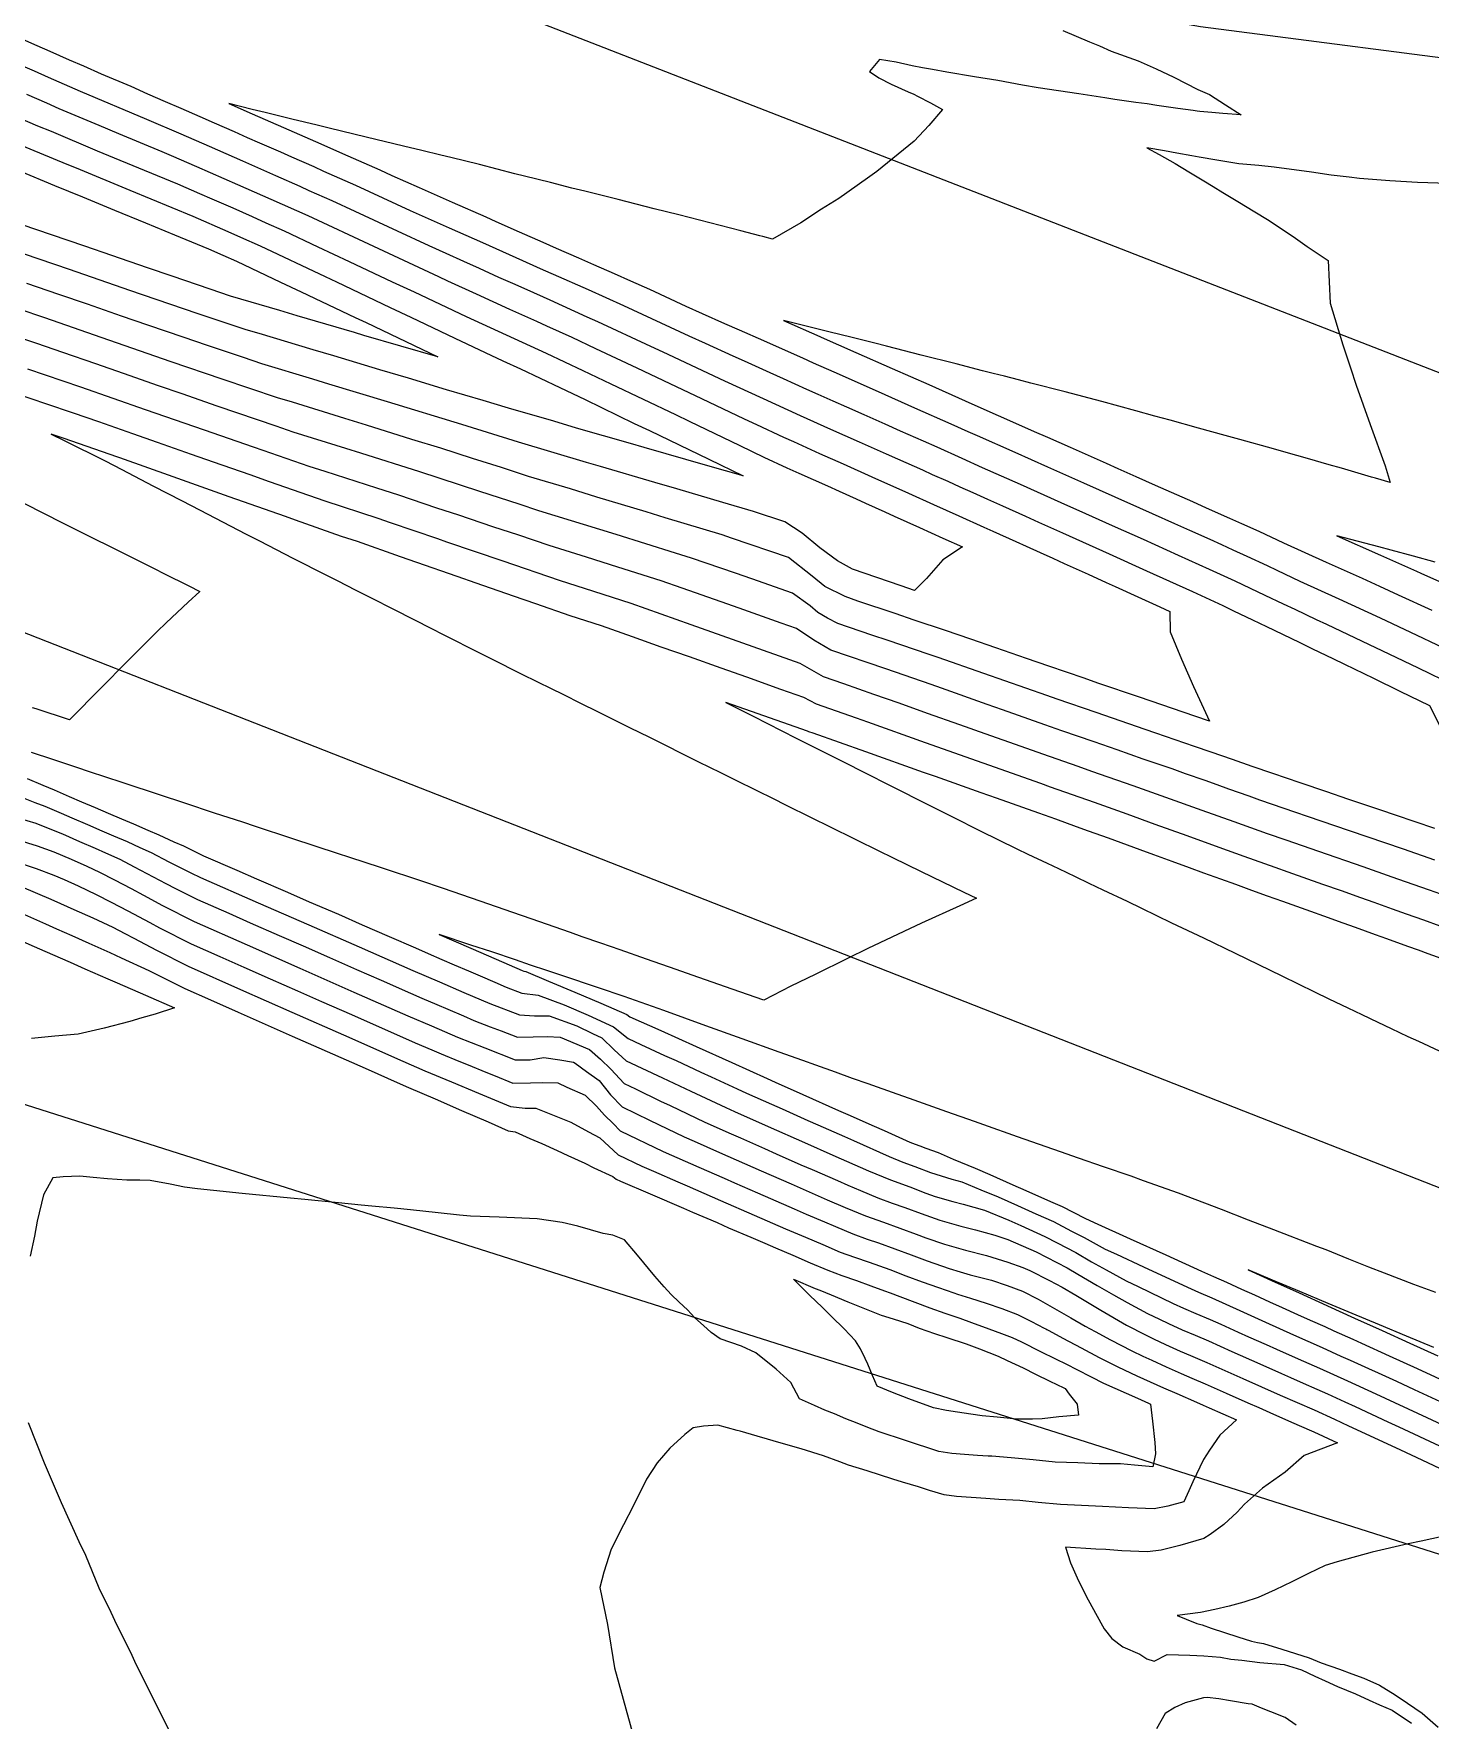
# Model space of a CAD drawing. Header units: inches. Extents: x 11351264 to 11356330, y 6702313 to 6706468.
# Drawn here: x 11355045.1 to 11355333.5, y 6705622.3 to 6705970.5 of the extents above; entities that cross this region are included whole.
import ezdxf

# ---------------------------------------------------------------- set-up
doc = ezdxf.new("R2010")
doc.units = ezdxf.units.IN
doc.header["$MEASUREMENT"] = 0
doc.layers.add('Shumate_Contours_clip1', color=7, linetype='Continuous', lineweight=0)
doc.layers.add('Shumate_Parcels_clip1', color=7, linetype='Continuous', lineweight=0)
doc.layers.add('Shumate_Streets_clip1', color=7, linetype='Continuous')

msp = doc.modelspace()

# ---------------------------------------------------------------- linework, layer by layer
at = {"layer": 'Shumate_Contours_clip1'}
for points, elevation in [([(11355041.53, 6705969.93), (11355045.69, 6705968.1), (11355048.43, 6705966.9), (11355052.36, 6705965.17), (11355055.34, 6705963.87), (11355059.03, 6705962.24), (11355065.12, 6705959.67), (11355068.58, 6705958.15), (11355072.23, 6705956.56), (11355075.45, 6705955.14), (11355079.34, 6705953.45), (11355082.32, 6705952.14), (11355086.45, 6705950.33), (11355089.18, 6705949.13), (11355091.72, 6705948.02), (11355096.04, 6705946.11), (11355098.33, 6705945.1), (11355102.9, 6705943.08), (11355104.94, 6705942.18), (11355111.55, 6705939.25), (11355122.82, 6705934.06), (11355130.86, 6705930.47), (11355137.74, 6705927.39), (11355144.62, 6705924.31), (11355150.26, 6705921.8), (11355152.3, 6705920.9), (11355159.53, 6705917.69), (11355166.86, 6705914.43), (11355180.36, 6705908.17), (11355183.7, 6705906.6), (11355189.43, 6705904.02), (11355191.75, 6705902.96), (11355197.05, 6705900.58), (11355199.81, 6705899.33), (11355204.67, 6705897.14), (11355207, 6705896.11), (11355210.08, 6705894.74), (11355212.9, 6705893.49), (11355216.5, 6705891.89), (11355220.82, 6705889.97), (11355224.02, 6705888.54), (11355228.74, 6705886.44), (11355231.55, 6705885.2), (11355236.75, 6705882.87), (11355240.94, 6705880.99), (11355248.75, 6705877.5), (11355257.18, 6705873.74), (11355262.24, 6705871.47), (11355267.74, 6705869), (11355274.14, 6705866.13), (11355281.38, 6705862.87), (11355287.82, 6705859.95), (11355290.86, 6705858.57), (11355293.08, 6705857.56), (11355296.28, 6705856.03), (11355299.28, 6705854.62), (11355303.1, 6705852.79), (11355305.48, 6705851.67), (11355309.92, 6705849.54), (11355312.01, 6705848.57), (11355319.4, 6705845.12), (11355324.9, 6705842.48), (11355330.95, 6705839.58), (11355338.31, 6705836.04)], 1382), ([(11355257.59, 6705971.23), (11355263.1, 6705968.85), (11355265.17, 6705968), (11355267.54, 6705966.95), (11355273.13, 6705964.95), (11355276.83, 6705963.26), (11355280.5, 6705961.53), (11355285.46, 6705959.02), (11355287.87, 6705958), (11355291.19, 6705955.87), (11355294.42, 6705953.8), (11355290.62, 6705954.06), (11355288.35, 6705954.25), (11355285.88, 6705954.46), (11355285.3, 6705954.55), (11355284.49, 6705954.68), (11355281.3, 6705955.12), (11355276.98, 6705955.73), (11355275, 6705956.02), (11355272.66, 6705956.35), (11355268.33, 6705956.97), (11355266.25, 6705957.3), (11355260.9, 6705958.1), (11355256.68, 6705958.73), (11355252.46, 6705959.37), (11355249.23, 6705959.94), (11355244.14, 6705960.86), (11355239.37, 6705961.64), (11355233.63, 6705962.58), (11355230.64, 6705963.14), (11355228.63, 6705963.49), (11355226.46, 6705963.88), (11355223.17, 6705964.69), (11355219.72, 6705965.21), (11355217.64, 6705962.74), (11355219.57, 6705961.39), (11355222.14, 6705960.09), (11355225.63, 6705958.5), (11355226.8, 6705958.06), (11355227.6, 6705957.66), (11355230.24, 6705956.24), (11355232.7, 6705954.9), (11355229.9, 6705951.56), (11355226.91, 6705948.32), (11355219.14, 6705942.06), (11355217.22, 6705940.72), (11355211.31, 6705936.53), (11355207.74, 6705934.3), (11355203.45, 6705931.49), (11355197.64, 6705928.12), (11355195.63, 6705928.64), (11355195.03, 6705928.79), (11355191.12, 6705929.8), (11355186.85, 6705930.9), (11355182.57, 6705932), (11355178.3, 6705933.1), (11355173.2, 6705934.4), (11355169.46, 6705935.35), (11355165.73, 6705936.3), (11355158.88, 6705938.01), (11355156.17, 6705938.67), (11355151.76, 6705939.79), (11355146.42, 6705941.13), (11355144.45, 6705941.63), (11355137.12, 6705943.5), (11355131.17, 6705944.96), (11355129.12, 6705945.46), (11355125.23, 6705946.39), (11355121.43, 6705947.31), (11355113.74, 6705949.16), (11355106.06, 6705951.01), (11355103.57, 6705951.63), (11355098.38, 6705952.88), (11355092.83, 6705954.26), (11355090.19, 6705954.88), (11355085.35, 6705956.12), (11355090.19, 6705954), (11355096.65, 6705951.16), (11355103.27, 6705948.25), (11355109.9, 6705945.33), (11355116.52, 6705942.42), (11355119.01, 6705941.27), (11355124.63, 6705938.79), (11355131.51, 6705935.74), (11355138.4, 6705932.69), (11355140.5, 6705931.75), (11355145.28, 6705929.64), (11355150.2, 6705927.48), (11355152.97, 6705926.25), (11355157.56, 6705924.24), (11355160.65, 6705922.86), (11355164.91, 6705921), (11355168.33, 6705919.47), (11355172.25, 6705917.75), (11355179.71, 6705914.3), (11355183.13, 6705912.79), (11355187.74, 6705910.72), (11355190.77, 6705909.39), (11355195.76, 6705907.15), (11355198.4, 6705905.98), (11355203.79, 6705903.57), (11355206.03, 6705902.58), (11355210.28, 6705900.7), (11355219.43, 6705896.64), (11355226.95, 6705893.3), (11355234.48, 6705889.96), (11355237.97, 6705888.41), (11355239.86, 6705887.56), (11355247.66, 6705884.09), (11355254.43, 6705881.09), (11355261.83, 6705877.79), (11355268.35, 6705874.87), (11355273.41, 6705872.62), (11355276.04, 6705871.44), (11355280.67, 6705869.38), (11355283.73, 6705868.01), (11355287.92, 6705866.13), (11355290.31, 6705865.05), (11355292.66, 6705863.98), (11355295.57, 6705862.66), (11355299.74, 6705860.7), (11355301.78, 6705859.75), (11355306.53, 6705857.51), (11355314.55, 6705853.83), (11355323.11, 6705849.89), (11355329.34, 6705846.96), (11355336.02, 6705843.81)], 1380), ([(11355041.17, 6705964.58), (11355045.13, 6705962.85), (11355048.07, 6705961.57), (11355054.66, 6705958.69), (11355068.35, 6705952.91), (11355075.45, 6705949.83), (11355081.31, 6705947.28), (11355088.17, 6705944.27), (11355095.03, 6705941.24), (11355100.01, 6705939.03), (11355101.89, 6705938.19), (11355106.6, 6705936.1), (11355111.4, 6705933.86), (11355120.12, 6705929.83), (11355126.65, 6705926.79), (11355130.2, 6705925.2), (11355133.85, 6705923.55), (11355137.08, 6705922.1), (11355141.06, 6705920.29), (11355143.95, 6705918.99), (11355146.91, 6705917.68), (11355151.63, 6705915.55), (11355154.2, 6705914.4), (11355159.31, 6705912.1), (11355161.5, 6705911.13), (11355172.42, 6705906.01), (11355174.95, 6705904.84), (11355187.72, 6705898.83), (11355195.7, 6705895.19), (11355203.31, 6705891.71), (11355209.63, 6705888.9), (11355215.53, 6705886.28), (11355221.1, 6705883.79), (11355223.45, 6705882.74), (11355228.62, 6705880.44), (11355230.61, 6705879.54), (11355233.82, 6705878.1), (11355236.32, 6705876.97), (11355239.02, 6705875.76), (11355242.03, 6705874.4), (11355245.15, 6705873.01), (11355249.84, 6705870.9), (11355252.53, 6705869.7), (11355257.52, 6705867.45), (11355261.63, 6705865.59), (11355267.13, 6705863.11), (11355274.86, 6705859.62), (11355279.6, 6705857.47), (11355284.33, 6705855.32), (11355290.6, 6705852.46), (11355292.81, 6705851.39), (11355296.78, 6705849.49), (11355299.65, 6705848.1), (11355302.97, 6705846.51), (11355306.49, 6705844.8), (11355309.15, 6705843.52), (11355313.34, 6705841.49), (11355315.71, 6705840.37), (11355321.75, 6705837.43), (11355327.17, 6705834.78), (11355333.27, 6705831.8), (11355336.95, 6705824.55)], 1384), ([(11355043.57, 6705958.02), (11355047.71, 6705956.24), (11355050.27, 6705955.12), (11355058.49, 6705951.67), (11355062.58, 6705949.94), (11355071.55, 6705946.22), (11355073.43, 6705945.4), (11355078.65, 6705943.13), (11355087.17, 6705939.41), (11355094.03, 6705936.37), (11355101.67, 6705932.97), (11355115.21, 6705926.63), (11355128.63, 6705920.37), (11355130.5, 6705919.49), (11355136.42, 6705916.81), (11355143.29, 6705913.67), (11355148.9, 6705911.14), (11355150.96, 6705910.19), (11355156.16, 6705907.84), (11355161.11, 6705905.5), (11355169.58, 6705901.53), (11355176.42, 6705898.27), (11355182.96, 6705895.2), (11355191.77, 6705890.99), (11355194.35, 6705889.81), (11355199.89, 6705887.24), (11355201.96, 6705886.3), (11355207.36, 6705883.88), (11355212.25, 6705881.7), (11355218.16, 6705879.05), (11355225.69, 6705875.68), (11355230.89, 6705873.33), (11355236.09, 6705870.99), (11355241.28, 6705868.64), (11355243.12, 6705867.81), (11355247.89, 6705865.67), (11355250.03, 6705864.69), (11355252.87, 6705863.41), (11355255.53, 6705862.2), (11355257.84, 6705861.15), (11355262.81, 6705858.9), (11355266.52, 6705857.21), (11355268.36, 6705856.38), (11355273.08, 6705854.22), (11355277.61, 6705852.16), (11355279.65, 6705851.23), (11355279.75, 6705847.05), (11355282.07, 6705841.37), (11355284.59, 6705835.71), (11355287.86, 6705828.59), (11355284.87, 6705829.61), (11355273.42, 6705833.51), (11355264.84, 6705836.44), (11355261.99, 6705837.42), (11355254.66, 6705839.93), (11355250.11, 6705841.53), (11355243.71, 6705843.72), (11355238.55, 6705845.5), (11355233.35, 6705847.28), (11355226.91, 6705849.44), (11355222.98, 6705850.79), (11355215.26, 6705853.38), (11355212.61, 6705854.29), (11355208.41, 6705856.39), (11355205.82, 6705858.53), (11355200.94, 6705862.38), (11355189.16, 6705866.37), (11355187.26, 6705867.03), (11355175.45, 6705870.56), (11355171.57, 6705871.78), (11355161.36, 6705874.84), (11355155.9, 6705876.54), (11355147.26, 6705879.13), (11355141.64, 6705880.96), (11355135.71, 6705882.82), (11355129.13, 6705884.96), (11355123.17, 6705886.76), (11355113.81, 6705889.69), (11355109.29, 6705891.06), (11355098.5, 6705894.43), (11355095.41, 6705895.36), (11355083.95, 6705899.22), (11355073.48, 6705902.79), (11355060.56, 6705907.28), (11355047.38, 6705911.84), (11355042.03, 6705913.66)], 1386), ([(11355039.15, 6705954.43), (11355045.87, 6705951.54), (11355048.66, 6705950.38), (11355058.2, 6705946.38), (11355061.71, 6705944.93), (11355070.56, 6705941.25), (11355074.74, 6705939.53), (11355079.3, 6705937.55), (11355081.85, 6705936.44), (11355086.16, 6705934.55), (11355090.17, 6705932.77), (11355093.02, 6705931.5), (11355096.76, 6705929.84), (11355103.74, 6705926.54), (11355110.2, 6705923.52), (11355119.06, 6705919.33), (11355123.64, 6705917.2), (11355134.38, 6705912.13), (11355142.62, 6705908.34), (11355150.86, 6705904.57), (11355158.47, 6705900.96), (11355164.22, 6705898.23), (11355177.57, 6705891.88), (11355180.45, 6705890.49), (11355190.89, 6705885.5), (11355195.85, 6705883.11), (11355200.61, 6705880.9), (11355203.06, 6705879.8), (11355206.01, 6705878.48), (11355208.97, 6705877.14), (11355211.41, 6705876.05), (11355214.88, 6705874.48), (11355216.81, 6705873.61), (11355220.8, 6705871.81), (11355222.76, 6705870.93), (11355227.96, 6705868.58), (11355232.78, 6705866.39), (11355236.86, 6705864.54), (11355232.79, 6705861.86), (11355229.44, 6705858.05), (11355226.92, 6705855.59), (11355224.19, 6705856.52), (11355214.12, 6705859.96), (11355211.03, 6705861.69), (11355207.4, 6705864.34), (11355203.73, 6705867.41), (11355200.14, 6705869.74), (11355193.73, 6705871.9), (11355187.35, 6705873.7), (11355177.88, 6705876.53), (11355173.3, 6705877.83), (11355162.08, 6705881.19), (11355159.23, 6705882.01), (11355145.16, 6705886.21), (11355133.49, 6705889.86), (11355118.11, 6705894.52), (11355106.01, 6705898.17), (11355102.74, 6705899.19), (11355092.17, 6705902.39), (11355088.36, 6705903.67), (11355080.73, 6705906.2), (11355076.15, 6705907.77), (11355068.64, 6705910.36), (11355063.22, 6705912.24), (11355056.15, 6705914.68), (11355050.28, 6705916.71), (11355043.66, 6705918.98)], 1388), ([(11355041.45, 6705947.95), (11355051.89, 6705943.61), (11355053.81, 6705942.81), (11355064.92, 6705938.21), (11355077.94, 6705932.85), (11355085.16, 6705929.69), (11355087.79, 6705928.52), (11355091.85, 6705926.71), (11355105.26, 6705920.37), (11355107.57, 6705919.27), (11355118.66, 6705914.03), (11355122.93, 6705911.99), (11355132.06, 6705907.68), (11355138.3, 6705904.7), (11355141.96, 6705903.01), (11355145.6, 6705901.34), (11355153.69, 6705897.45), (11355158.92, 6705894.97), (11355169.09, 6705890.07), (11355172.22, 6705888.58), (11355184.5, 6705882.66), (11355191.55, 6705879.26), (11355184.26, 6705881.33), (11355171.15, 6705885.06), (11355168.33, 6705885.9), (11355157.12, 6705889.11), (11355152.46, 6705890.51), (11355143.08, 6705893.21), (11355137.91, 6705894.82), (11355130.34, 6705897.02), (11355122.46, 6705899.4), (11355116.55, 6705901.12), (11355107.02, 6705903.99), (11355102.75, 6705905.25), (11355091.61, 6705908.61), (11355088.94, 6705909.39), (11355078.82, 6705912.75), (11355064.91, 6705917.53), (11355052.43, 6705921.84), (11355039.95, 6705926.13)], 1390), ([(11355337.13, 6705939.6), (11355330.83, 6705939.81), (11355325.1, 6705940.17), (11355318.83, 6705940.61), (11355316.69, 6705940.9), (11355313, 6705941.35), (11355308.91, 6705941.91), (11355301.22, 6705942.96), (11355298.05, 6705943.33), (11355293.91, 6705943.69), (11355289.35, 6705944.39), (11355285.74, 6705945.03), (11355284.24, 6705945.33), (11355281.14, 6705945.87), (11355278.54, 6705946.34), (11355274.93, 6705946.98), (11355277.5, 6705945.56), (11355280.75, 6705943.75), (11355283.61, 6705942.01), (11355286.67, 6705940.13), (11355288.62, 6705938.98), (11355290.64, 6705937.76), (11355294.06, 6705935.7), (11355296.9, 6705933.99), (11355300.21, 6705931.99), (11355305.61, 6705928.31), (11355308.06, 6705926.61), (11355312.39, 6705923.68), (11355312.81, 6705914.87), (11355315.37, 6705906.28), (11355316.99, 6705901.52), (11355318.15, 6705897.94), (11355321.03, 6705889.86), (11355324.11, 6705881.28), (11355325.15, 6705877.89), (11355322.13, 6705878.77), (11355321.34, 6705878.99), (11355315.09, 6705880.79), (11355312.55, 6705881.51), (11355308.09, 6705882.8), (11355303.73, 6705884.03), (11355301.09, 6705884.79), (11355294.1, 6705886.76), (11355291.08, 6705887.58), (11355285.6, 6705889.07), (11355279.71, 6705890.71), (11355276.58, 6705891.57), (11355272.66, 6705892.65), (11355265.63, 6705894.58), (11355258.06, 6705896.55), (11355250.96, 6705898.39), (11355248.42, 6705899.04), (11355245.5, 6705899.8), (11355243.18, 6705900.39), (11355241.02, 6705900.95), (11355235.52, 6705902.37), (11355228.36, 6705904.18), (11355221.2, 6705905.99), (11355218.75, 6705906.6), (11355214.05, 6705907.79), (11355209.24, 6705908.99), (11355206.75, 6705909.62), (11355199.91, 6705911.32), (11355207.39, 6705908.01), (11355207.65, 6705907.89), (11355214.82, 6705904.73), (11355222.35, 6705901.4), (11355229.88, 6705898.07), (11355237.42, 6705894.73), (11355238.77, 6705894.13), (11355244.26, 6705891.7), (11355246.58, 6705890.67), (11355251.67, 6705888.42), (11355254.38, 6705887.21), (11355259.09, 6705885.13), (11355262.19, 6705883.75), (11355266.5, 6705881.85), (11355268.96, 6705880.75), (11355272.66, 6705879.11), (11355276.65, 6705877.33), (11355279.94, 6705875.87), (11355284.34, 6705873.91), (11355287.21, 6705872.64), (11355292.03, 6705870.49), (11355294.48, 6705869.4), (11355298.06, 6705867.78), (11355303.17, 6705865.41), (11355311.96, 6705861.44), (11355319.41, 6705858.07), (11355322.96, 6705856.46), (11355326.85, 6705854.69), (11355333.76, 6705851.5)], 1378), ([(11355042.1, 6705942.24), (11355049.39, 6705939.22), (11355055.12, 6705936.86), (11355061.77, 6705934.11), (11355068.13, 6705931.5), (11355074.17, 6705929.01), (11355081.14, 6705926.14), (11355084.15, 6705924.83), (11355086.94, 6705923.59), (11355096.06, 6705919.24), (11355100.32, 6705917.23), (11355111.44, 6705911.93), (11355113.7, 6705910.87), (11355128.51, 6705903.8), (11355113.27, 6705908.24), (11355111.33, 6705908.83), (11355099.5, 6705912.29), (11355095.87, 6705913.39), (11355085.73, 6705916.36), (11355081.51, 6705917.76), (11355073.65, 6705920.45), (11355068.56, 6705922.2), (11355061.18, 6705924.72), (11355055.6, 6705926.64), (11355048.71, 6705929), (11355042.65, 6705931.08)], 1392), ([(11355334.4, 6705806.44), (11355326.27, 6705809.17), (11355323.23, 6705810.21), (11355316.42, 6705812.5), (11355312.08, 6705813.99), (11355306.56, 6705815.85), (11355300.94, 6705817.78), (11355296.7, 6705819.22), (11355292.6, 6705820.66), (11355288.21, 6705822.2), (11355284.78, 6705823.37), (11355276.8, 6705826.12), (11355274.61, 6705826.87), (11355264.43, 6705830.37), (11355256.38, 6705833.15), (11355254.25, 6705833.88), (11355241.3, 6705838.43), (11355231.86, 6705841.69), (11355229.78, 6705842.42), (11355221.49, 6705845.22), (11355218.13, 6705846.36), (11355211.12, 6705848.73), (11355208.99, 6705849.82), (11355206.98, 6705851.04), (11355205.37, 6705852.39), (11355201.75, 6705855.01), (11355193.37, 6705857.96), (11355189.96, 6705859.12), (11355180.92, 6705862.25), (11355177.63, 6705863.24), (11355165.34, 6705867.09), (11355149.37, 6705872.04), (11355145.29, 6705873.37), (11355137.22, 6705876), (11355124.77, 6705880.08), (11355112.59, 6705883.89), (11355109.53, 6705884.89), (11355098.67, 6705888.28), (11355095.16, 6705889.5), (11355087.19, 6705892.19), (11355082.98, 6705893.65), (11355075.69, 6705896.14), (11355070.83, 6705897.84), (11355063.59, 6705900.35), (11355057.9, 6705902.33), (11355051.09, 6705904.69), (11355045.7, 6705906.53), (11355040.14, 6705908.43)], 1384), ([(11355334.41, 6705799.85), (11355327.93, 6705802.11), (11355316.81, 6705805.92), (11355308.13, 6705808.89), (11355305.71, 6705809.73), (11355298.27, 6705812.29), (11355296.09, 6705813.06), (11355291.87, 6705814.55), (11355289.48, 6705815.4), (11355286.95, 6705816.3), (11355282.88, 6705817.73), (11355280.13, 6705818.72), (11355274.19, 6705820.76), (11355268.77, 6705822.65), (11355264.02, 6705824.29), (11355257.4, 6705826.59), (11355253.84, 6705827.82), (11355245.14, 6705830.89), (11355241.94, 6705832.01), (11355232.55, 6705835.36), (11355230.37, 6705836.12), (11355221.06, 6705839.36), (11355209.65, 6705843.24), (11355206.15, 6705845.3), (11355202.55, 6705847.72), (11355199.4, 6705848.83), (11355190.75, 6705851.89), (11355187.05, 6705853.2), (11355178.95, 6705856.02), (11355174.66, 6705857.54), (11355165.66, 6705860.35), (11355159.19, 6705862.45), (11355151.51, 6705864.85), (11355145.25, 6705866.96), (11355139.9, 6705868.7), (11355132.85, 6705871.09), (11355128.3, 6705872.58), (11355120.46, 6705875.24), (11355115.92, 6705876.67), (11355105.28, 6705880.12), (11355101.95, 6705881.16), (11355092.45, 6705884.45), (11355090.44, 6705885.13), (11355080.31, 6705888.66), (11355068.17, 6705892.89), (11355054.81, 6705897.53), (11355043.85, 6705901.28)], 1382), ([(11355337.97, 6705791.99), (11355333.27, 6705793.65), (11355326.76, 6705795.95), (11355321.51, 6705797.81), (11355319.59, 6705798.47), (11355310.44, 6705801.65), (11355303.71, 6705803.99), (11355299.84, 6705805.33), (11355292.97, 6705807.78), (11355286.37, 6705810.13), (11355278.88, 6705812.81), (11355272.09, 6705815.24), (11355263.6, 6705818.2), (11355260.77, 6705819.2), (11355253.43, 6705821.75), (11355248.97, 6705823.33), (11355241.53, 6705825.95), (11355236.34, 6705827.8), (11355229.63, 6705830.19), (11355223.77, 6705832.28), (11355218.52, 6705834.11), (11355212.35, 6705836.3), (11355208.18, 6705837.72), (11355203.34, 6705840.5), (11355191.53, 6705844.69), (11355180.81, 6705848.5), (11355168.44, 6705852.85), (11355160.72, 6705855.35), (11355153.65, 6705857.64), (11355142.02, 6705861.58), (11355130.39, 6705865.54), (11355128.49, 6705866.21), (11355118.75, 6705869.52), (11355116.18, 6705870.43), (11355105.26, 6705873.98), (11355101.88, 6705875.18), (11355093.73, 6705878), (11355089.75, 6705879.41), (11355082.18, 6705882.05), (11355077.63, 6705883.67), (11355070.63, 6705886.11), (11355065.52, 6705887.93), (11355058.53, 6705890.36), (11355053.3, 6705892.16), (11355047.57, 6705894.12), (11355041.9, 6705896.06)], 1380), ([(11355335.52, 6705786.24), (11355332.14, 6705787.45), (11355328.56, 6705788.74), (11355325.63, 6705789.78), (11355321.84, 6705791.14), (11355319.12, 6705792.11), (11355315.13, 6705793.54), (11355311.3, 6705794.87), (11355304.09, 6705797.41), (11355301.42, 6705798.34), (11355295.01, 6705800.64), (11355289.84, 6705802.5), (11355283.26, 6705804.87), (11355276.67, 6705807.24), (11355270.85, 6705809.34), (11355264.09, 6705811.79), (11355255.06, 6705814.96), (11355253.02, 6705815.67), (11355241.12, 6705819.88), (11355229.22, 6705824.11), (11355217.32, 6705828.35), (11355214.96, 6705829.19), (11355206.68, 6705832.11), (11355204.11, 6705833.47), (11355199.37, 6705835.14), (11355192.3, 6705837.66), (11355187.02, 6705839.51), (11355180.5, 6705841.83), (11355174.67, 6705843.88), (11355168.71, 6705845.98), (11355162.3, 6705848.23), (11355155.82, 6705850.33), (11355148.73, 6705852.82), (11355144.16, 6705854.37), (11355136.45, 6705857.09), (11355132.5, 6705858.43), (11355124.18, 6705861.36), (11355120.83, 6705862.5), (11355111.92, 6705865.66), (11355108.6, 6705866.74), (11355099.16, 6705870.09), (11355097.03, 6705870.83), (11355085.46, 6705874.93), (11355073.88, 6705879.05), (11355062.86, 6705882.98), (11355062.26, 6705883.19), (11355051.39, 6705886.92), (11355048.65, 6705887.86), (11355051.38, 6705886.5), (11355059.79, 6705882.3), (11355063.26, 6705880.54), (11355069.66, 6705877.2), (11355075.71, 6705874.06), (11355079.27, 6705872.2), (11355088.93, 6705867.21), (11355091.68, 6705865.78), (11355098.59, 6705862.21), (11355105.56, 6705858.69), (11355107.71, 6705857.6), (11355111.57, 6705855.65), (11355114.63, 6705854.12), (11355119.51, 6705851.62), (11355127.33, 6705847.65), (11355129.47, 6705846.56), (11355137.37, 6705842.55), (11355139.45, 6705841.49), (11355145.89, 6705838.3), (11355152.05, 6705835.23), (11355154.18, 6705834.19), (11355158.22, 6705832.18), (11355161.22, 6705830.7), (11355164.39, 6705829.13), (11355168.25, 6705827.23), (11355172.09, 6705825.31), (11355182.34, 6705820.18), (11355186.87, 6705817.94), (11355190.17, 6705816.31), (11355198.01, 6705812.44), (11355200.02, 6705811.45), (11355205.87, 6705808.57), (11355209.27, 6705806.91), (11355214.83, 6705804.13), (11355219.59, 6705801.81), (11355222.38, 6705800.45), (11355228.36, 6705797.53), (11355237.13, 6705793.26), (11355239.73, 6705791.99), (11355236.31, 6705790.47), (11355228.42, 6705786.84), (11355224.74, 6705785.13), (11355217.32, 6705781.6), (11355213.1, 6705779.58), (11355206.41, 6705776.29), (11355201.4, 6705773.82), (11355195.84, 6705770.94), (11355189.28, 6705773.24), (11355181.05, 6705776.13), (11355177.72, 6705777.3), (11355171.6, 6705779.45), (11355166.14, 6705781.36), (11355162.17, 6705782.76), (11355158.34, 6705784.07), (11355155.88, 6705784.93), (11355147.81, 6705787.74), (11355144.03, 6705789.06), (11355137.27, 6705791.41), (11355129.72, 6705794.04), (11355124.77, 6705795.7), (11355122.77, 6705796.37), (11355119.39, 6705797.47), (11355116.44, 6705798.43), (11355113.7, 6705799.31), (11355110.12, 6705800.48), (11355108.02, 6705801.16), (11355098.37, 6705804.34), (11355090.86, 6705806.83), (11355088.23, 6705807.69), (11355082.41, 6705809.6), (11355076.28, 6705811.61), (11355071.05, 6705813.34), (11355068.95, 6705814.04), (11355065.82, 6705815.07), (11355063.13, 6705815.97), (11355060.2, 6705816.93), (11355056.39, 6705818.19), (11355054.15, 6705818.93), (11355049.01, 6705820.64), (11355044.62, 6705822.11)], 1378), ([(11355043.16, 6705873.49), (11355051.02, 6705869.54), (11355056.63, 6705866.74), (11355061.55, 6705864.27), (11355070.11, 6705860), (11355071.96, 6705859.05), (11355077.1, 6705856.5), (11355079.37, 6705855.38), (11355076.96, 6705853.18), (11355072.41, 6705848.86), (11355070.56, 6705847.12), (11355065.68, 6705842.23), (11355064.22, 6705840.78), (11355059.06, 6705835.55), (11355052.45, 6705828.86), (11355045.57, 6705831.1), (11355044.85, 6705831.34)], 1380), ([(11355334.45, 6705861.38), (11355330.02, 6705862.62), (11355325.36, 6705863.87), (11355322.81, 6705864.56), (11355314.18, 6705866.86), (11355323.15, 6705862.87), (11355330.62, 6705859.53), (11355331.51, 6705859.12), (11355337.83, 6705856.3)], 1376), ([(11355339.38, 6705778.23), (11355333.05, 6705780.51), (11355331.01, 6705781.26), (11355328.85, 6705782.04), (11355324.5, 6705783.6), (11355322.16, 6705784.45), (11355317.99, 6705785.95), (11355315.46, 6705786.87), (11355311.48, 6705788.3), (11355308.77, 6705789.29), (11355303, 6705791.32), (11355299.87, 6705792.46), (11355296.59, 6705793.64), (11355293.3, 6705794.84), (11355290.18, 6705795.96), (11355286.72, 6705797.22), (11355283.76, 6705798.29), (11355280.14, 6705799.61), (11355276.34, 6705800.99), (11355273.57, 6705802), (11355269.6, 6705803.44), (11355266.99, 6705804.38), (11355262.86, 6705805.89), (11355260.42, 6705806.77), (11355256.12, 6705808.34), (11355252.6, 6705809.58), (11355243.91, 6705812.65), (11355240.7, 6705813.79), (11355231.29, 6705817.12), (11355228.81, 6705818), (11355216.91, 6705822.22), (11355206.05, 6705826.07), (11355205.15, 6705826.38), (11355204.87, 6705826.53), (11355193.32, 6705830.59), (11355187.99, 6705832.46), (11355193.6, 6705829.61), (11355202.51, 6705825.09), (11355205.43, 6705823.62), (11355211.45, 6705820.57), (11355217.62, 6705817.46), (11355221.13, 6705815.69), (11355230.83, 6705810.8), (11355234.79, 6705808.8), (11355240.52, 6705805.91), (11355248.05, 6705802.23), (11355250.35, 6705801.11), (11355254.36, 6705799.22), (11355256.66, 6705798.12), (11355260.12, 6705796.5), (11355262.98, 6705795.14), (11355265.87, 6705793.77), (11355270.85, 6705791.37), (11355273.8, 6705789.95), (11355280.02, 6705786.95), (11355286.6, 6705783.81), (11355293.16, 6705780.67), (11355302.82, 6705775.97), (11355309.57, 6705772.68), (11355312.48, 6705771.25), (11355316.45, 6705769.35), (11355319.34, 6705767.98), (11355322.63, 6705766.42), (11355325.35, 6705765.13), (11355328.82, 6705763.49), (11355331.02, 6705762.46), (11355339.58, 6705758.53)], 1376), ([(11355043.71, 6705816.74), (11355046.94, 6705815.36), (11355049.31, 6705814.36), (11355052.37, 6705813.05), (11355054.93, 6705811.95), (11355057.79, 6705810.73), (11355060.45, 6705809.59), (11355063.21, 6705808.4), (11355065.67, 6705807.34), (11355068.62, 6705806.06), (11355070.88, 6705805.1), (11355074.01, 6705803.67), (11355075.98, 6705802.82), (11355080.14, 6705800.77), (11355087.02, 6705797.8), (11355091.06, 6705796.04), (11355097.5, 6705793.25), (11355101.97, 6705791.29), (11355107.98, 6705788.69), (11355112.88, 6705786.55), (11355118.45, 6705784.14), (11355123.91, 6705781.74), (11355126.53, 6705780.61), (11355129.37, 6705779.38), (11355131.89, 6705778.29), (11355134.84, 6705777.03), (11355137.25, 6705775.98), (11355140.3, 6705774.67), (11355142.62, 6705773.67), (11355145.85, 6705772.44), (11355149.22, 6705772.01), (11355154.61, 6705770), (11355159.57, 6705767.89), (11355164.81, 6705765.46), (11355167.79, 6705763.01), (11355170.45, 6705761.83), (11355175.31, 6705759.56), (11355177.73, 6705758.48), (11355182.84, 6705756.09), (11355184.99, 6705755.13), (11355190.36, 6705752.62), (11355192.25, 6705751.77), (11355197.43, 6705749.47), (11355199.6, 6705748.5), (11355204.95, 6705746.14), (11355206.98, 6705745.23), (11355212.47, 6705742.8), (11355214.36, 6705741.96), (11355221.75, 6705738.69), (11355224.53, 6705737.54), (11355227, 6705736.62), (11355230.25, 6705735.38), (11355234.64, 6705734.01), (11355236.7, 6705733.45), (11355240.68, 6705731.79), (11355244.21, 6705730.35), (11355248.21, 6705728.59), (11355252.02, 6705726.87), (11355255.65, 6705725.25), (11355259.36, 6705723.27), (11355262.01, 6705721.92), (11355266.31, 6705719.57), (11355268.65, 6705718.5), (11355274.23, 6705715.86), (11355283.29, 6705711.67), (11355285.62, 6705710.65), (11355288.36, 6705709.47), (11355294.15, 6705706.86), (11355299.42, 6705704.48), (11355305.18, 6705701.88), (11355311.11, 6705699.24), (11355315, 6705697.48), (11355316.89, 6705696.62), (11355320.73, 6705694.88), (11355322.67, 6705694), (11355326.45, 6705692.28), (11355330.14, 6705690.57), (11355335.49, 6705688.1)], 1378), ([(11355041.88, 6705813.18), (11355045.28, 6705811.81), (11355047.36, 6705810.99), (11355050.74, 6705809.57), (11355052.96, 6705808.61), (11355056.15, 6705807.24), (11355059.12, 6705805.96), (11355061.57, 6705804.91), (11355064.34, 6705803.72), (11355066.95, 6705802.52), (11355069.35, 6705801.43), (11355072.96, 6705799.51), (11355077.52, 6705797.26), (11355079.51, 6705796.27), (11355091.42, 6705791.08), (11355101.86, 6705786.51), (11355112.29, 6705781.94), (11355123.39, 6705777.08), (11355128.85, 6705774.72), (11355133.91, 6705772.55), (11355139.28, 6705770.24), (11355145.4, 6705767.91), (11355148.45, 6705767.7), (11355151.48, 6705767.71), (11355157.19, 6705765.63), (11355160.46, 6705764.06), (11355162.36, 6705763.15), (11355164.93, 6705760.69), (11355167.4, 6705758.44), (11355174.92, 6705754.91), (11355180.76, 6705752.16), (11355187.96, 6705748.77), (11355189.8, 6705747.95), (11355196.71, 6705744.88), (11355204.23, 6705741.56), (11355210.08, 6705738.98), (11355217.48, 6705735.72), (11355221.97, 6705733.85), (11355225.97, 6705732.39), (11355229.32, 6705731.12), (11355231.21, 6705730.44), (11355234.88, 6705729.4), (11355236.97, 6705728.8), (11355241.39, 6705727.58), (11355246.44, 6705725.5), (11355248.94, 6705724.42), (11355253.89, 6705722.17), (11355256.44, 6705720.85), (11355260.25, 6705718.83), (11355263.53, 6705716.93), (11355266.5, 6705715.3), (11355270.63, 6705713), (11355273.12, 6705711.82), (11355280.38, 6705708.34), (11355282.51, 6705707.38), (11355285.07, 6705706.27), (11355288.01, 6705705.03), (11355290.2, 6705704.05), (11355293.79, 6705702.43), (11355295.95, 6705701.46), (11355299.58, 6705699.83), (11355301.71, 6705698.86), (11355306.2, 6705696.87), (11355310.56, 6705694.95), (11355316.34, 6705692.33), (11355322.19, 6705689.66), (11355332.74, 6705684.77), (11355340.24, 6705681.3)], 1380), ([(11355041.81, 6705808.63), (11355045.48, 6705807.5), (11355049.09, 6705806.07), (11355050.98, 6705805.28), (11355054.51, 6705803.75), (11355057.78, 6705802.34), (11355059.92, 6705801.39), (11355062.83, 6705800.06), (11355065.81, 6705798.49), (11355069.74, 6705796.4), (11355072.33, 6705795.03), (11355074.37, 6705794.02), (11355078.87, 6705791.74), (11355085.34, 6705788.91), (11355089.78, 6705786.95), (11355095.75, 6705784.33), (11355100.68, 6705782.15), (11355106.15, 6705779.75), (11355111.71, 6705777.3), (11355116.82, 6705775.06), (11355122.86, 6705772.4), (11355125.19, 6705771.4), (11355128.33, 6705770.05), (11355130.55, 6705769.09), (11355133.79, 6705767.7), (11355135.92, 6705766.79), (11355139.34, 6705765.45), (11355141.59, 6705764.6), (11355144.95, 6705763.29), (11355148.2, 6705763.39), (11355151.1, 6705763.43), (11355153.77, 6705763.33), (11355159.85, 6705760.78), (11355162.1, 6705758.75), (11355164.25, 6705756.68), (11355167, 6705753.72), (11355169.35, 6705752.62), (11355174.52, 6705750.13), (11355176.51, 6705749.19), (11355183.67, 6705745.76), (11355189.08, 6705743.36), (11355191.01, 6705742.5), (11355195.99, 6705740.3), (11355198.38, 6705739.24), (11355203.51, 6705736.99), (11355205.79, 6705735.99), (11355211.04, 6705733.69), (11355213.2, 6705732.74), (11355215.78, 6705731.66), (11355219.39, 6705730.14), (11355222.37, 6705729.07), (11355224.95, 6705728.17), (11355228.3, 6705726.9), (11355232.16, 6705725.5), (11355236.53, 6705724.27), (11355239.55, 6705723.55), (11355243.53, 6705722.42), (11355246.23, 6705721.51), (11355252.07, 6705718.97), (11355258.45, 6705715.68), (11355260.68, 6705714.4), (11355264.66, 6705712.07), (11355268.01, 6705710.12), (11355270.88, 6705708.5), (11355275.06, 6705706.25), (11355277.52, 6705705.07), (11355279.42, 6705704.17), (11355282.19, 6705702.89), (11355284.91, 6705701.76), (11355287.65, 6705700.6), (11355292.48, 6705698.43), (11355298.25, 6705695.85), (11355302.74, 6705693.86), (11355304.59, 6705693.04), (11355307.24, 6705691.87), (11355310.02, 6705690.65), (11355312.21, 6705689.65), (11355315.8, 6705688.03), (11355317.94, 6705687.05), (11355324.66, 6705683.92), (11355326.95, 6705682.86), (11355335.35, 6705678.96)], 1382), ([(11355041.82, 6705804.07), (11355045.8, 6705802.82), (11355049.21, 6705801.6), (11355052.8, 6705800.09), (11355056.06, 6705798.63), (11355058.64, 6705797.38), (11355061.77, 6705795.79), (11355065.17, 6705794), (11355067.76, 6705792.62), (11355071.69, 6705790.49), (11355078.23, 6705787.19), (11355089.13, 6705782.38), (11355100.01, 6705777.56), (11355111.19, 6705772.64), (11355122.34, 6705767.73), (11355127.19, 6705765.63), (11355132.56, 6705763.33), (11355138.19, 6705761.11), (11355144.49, 6705758.63), (11355147.56, 6705758.65), (11355150.42, 6705759.15), (11355153.7, 6705758.63), (11355156.5, 6705758.13), (11355156.88, 6705757.97), (11355159.22, 6705756.23), (11355161.81, 6705754.38), (11355164.15, 6705751.43), (11355166.6, 6705748.92), (11355172.23, 6705746.2), (11355174.11, 6705745.28), (11355179.36, 6705742.74), (11355181.44, 6705741.83), (11355186.71, 6705739.49), (11355195.27, 6705735.72), (11355201.49, 6705733), (11355208.91, 6705729.76), (11355212.66, 6705728.18), (11355216.81, 6705726.42), (11355220.55, 6705725.1), (11355223.92, 6705723.91), (11355227.26, 6705722.64), (11355229.27, 6705721.91), (11355233.12, 6705720.55), (11355237.49, 6705719.32), (11355241.83, 6705718.2), (11355246.22, 6705716.88), (11355249.34, 6705715.73), (11355250.29, 6705715.35), (11355250.79, 6705715.12), (11355254.82, 6705713.09), (11355257.42, 6705711.68), (11355260.25, 6705710.01), (11355265.4, 6705706.93), (11355270.76, 6705703.85), (11355274.67, 6705701.82), (11355276.32, 6705701.02), (11355278.77, 6705699.87), (11355281.8, 6705698.5), (11355283.96, 6705697.58), (11355287.3, 6705696.17), (11355294.78, 6705692.82), (11355298.62, 6705691.13), (11355302.49, 6705689.42), (11355309.47, 6705686.35), (11355313.68, 6705684.44), (11355316.58, 6705683.08), (11355322.68, 6705680.24), (11355327.28, 6705678.1), (11355331.69, 6705676.05), (11355337.97, 6705673.11)], 1384), ([(11355041.1, 6705799.67), (11355045.55, 6705798.16), (11355049.22, 6705796.8), (11355051.39, 6705795.88), (11355054.27, 6705794.59), (11355057.99, 6705792.79), (11355061.07, 6705791.22), (11355064.53, 6705789.4), (11355069.08, 6705786.99), (11355071.04, 6705785.92), (11355077.58, 6705782.61), (11355083.53, 6705779.98), (11355088.48, 6705777.77), (11355093.87, 6705775.38), (11355099.51, 6705772.89), (11355104.52, 6705770.68), (11355110.66, 6705767.97), (11355115.17, 6705765.98), (11355121.82, 6705763.05), (11355123.83, 6705762.18), (11355127.28, 6705760.68), (11355129.19, 6705759.86), (11355132.83, 6705758.36), (11355134.78, 6705757.6), (11355138.43, 6705756.11), (11355140.38, 6705755.35), (11355144.02, 6705753.84), (11355147.64, 6705753.88), (11355150.17, 6705753.98), (11355153.28, 6705753.87), (11355155.17, 6705753.02), (11355158.91, 6705751.31), (11355161.28, 6705749.05), (11355162.96, 6705747.21), (11355164.74, 6705745.51), (11355166.19, 6705744.01), (11355175.03, 6705739.72), (11355182.4, 6705736.48), (11355187.64, 6705734.18), (11355189.78, 6705733.24), (11355194.55, 6705731.15), (11355197.18, 6705730), (11355202.08, 6705727.87), (11355204.61, 6705726.77), (11355208.35, 6705725.18), (11355210.61, 6705724.21), (11355214.22, 6705722.68), (11355217.2, 6705721.61), (11355219.52, 6705720.84), (11355222.88, 6705719.64), (11355226.23, 6705718.38), (11355229.58, 6705717.14), (11355234.1, 6705715.54), (11355236.35, 6705714.88), (11355238.47, 6705714.26), (11355242.83, 6705713.11), (11355246.07, 6705712.07), (11355249.28, 6705710.85), (11355252.5, 6705709.2), (11355256.81, 6705706.75), (11355259.23, 6705705.39), (11355262.21, 6705703.67), (11355264.29, 6705702.52), (11355267.44, 6705700.83), (11355271.81, 6705698.54), (11355274.11, 6705697.46), (11355275.97, 6705696.59), (11355278.89, 6705695.25), (11355281.99, 6705693.87), (11355284.2, 6705692.92), (11355286.94, 6705691.74), (11355291.3, 6705689.8), (11355295.8, 6705687.81), (11355298.07, 6705686.82), (11355300.31, 6705685.83), (11355304.81, 6705683.85), (11355308.92, 6705682.05), (11355309.42, 6705681.82), (11355314.33, 6705679.53), (11355307.39, 6705676.92), (11355303.48, 6705673.49), (11355298.81, 6705670.22), (11355295.06, 6705666.86), (11355293.58, 6705665.21), (11355290.85, 6705662.67), (11355288, 6705660.59), (11355286.72, 6705659.81), (11355281.76, 6705658.36), (11355277.87, 6705657.38), (11355275.07, 6705657.03), (11355269.74, 6705657.28), (11355266.43, 6705657.49), (11355264.41, 6705657.59), (11355258.12, 6705658.02), (11355259.19, 6705654.75), (11355260.53, 6705651.65), (11355262.42, 6705647.9), (11355264.35, 6705644.37), (11355266.12, 6705641.14), (11355267.7, 6705639.12), (11355269.95, 6705637.39), (11355273.48, 6705635.88), (11355274.95, 6705634.96), (11355276.43, 6705634.48), (11355279.15, 6705635.85), (11355283.82, 6705635.7), (11355286.67, 6705635.56), (11355290.15, 6705635.3), (11355292.3, 6705634.87), (11355294.56, 6705634.64), (11355298.23, 6705634.22), (11355303.29, 6705633.76), (11355306.83, 6705632.68), (11355309.65, 6705631.37), (11355311.72, 6705630.39), (11355314.32, 6705629.21), (11355318, 6705627.73), (11355320.81, 6705626.44), (11355323, 6705625.46), (11355325.61, 6705624.34), (11355329.59, 6705621.63)], 1386), ([(11355042.61, 6705794.34), (11355048.58, 6705791.84), (11355050.62, 6705790.94), (11355053.38, 6705789.71), (11355057.27, 6705787.94), (11355061.39, 6705786.03), (11355063.87, 6705784.73), (11355065.75, 6705783.73), (11355070.39, 6705781.27), (11355076.94, 6705778.01), (11355087.74, 6705773.19), (11355098.38, 6705768.49), (11355109.02, 6705763.79), (11355121.29, 6705758.37), (11355125.82, 6705756.4), (11355131.36, 6705754.09), (11355136.91, 6705751.78), (11355143.55, 6705748.97), (11355146.58, 6705748.64), (11355148.78, 6705748.69), (11355155.99, 6705745.77), (11355159.6, 6705743.76), (11355161.94, 6705742.5), (11355165.77, 6705739.05), (11355170.66, 6705736.65), (11355173.07, 6705735.62), (11355178.07, 6705733.44), (11355180, 6705732.61), (11355186.92, 6705729.6), (11355193.84, 6705726.59), (11355200.31, 6705723.77), (11355204.42, 6705722.02), (11355208.02, 6705720.48), (11355211.63, 6705718.94), (11355214.59, 6705717.86), (11355217.59, 6705716.83), (11355221.83, 6705715.31), (11355225.18, 6705714.05), (11355228.53, 6705712.81), (11355231.89, 6705711.6), (11355235.07, 6705710.5), (11355235.8, 6705710.28), (11355238.51, 6705709.4), (11355241.76, 6705708.37), (11355245, 6705707.29), (11355248.21, 6705706.07), (11355251.14, 6705704.63), (11355253.74, 6705703.26), (11355254.05, 6705703.1), (11355254.29, 6705702.97), (11355254.66, 6705702.78), (11355257.61, 6705701.18), (11355261.35, 6705699.17), (11355265.11, 6705697.18), (11355268.91, 6705695.23), (11355272.87, 6705693.41), (11355275.61, 6705692.16), (11355278.36, 6705690.93), (11355281.1, 6705689.72), (11355285.18, 6705687.92), (11355286.59, 6705687.32), (11355287.82, 6705686.77), (11355293.47, 6705684.28), (11355290.03, 6705681.13), (11355287.9, 6705678.01), (11355286.61, 6705676.08), (11355284.43, 6705671.53), (11355283.59, 6705669.63), (11355282.54, 6705667.4), (11355279.29, 6705666.48), (11355276.46, 6705665.9), (11355271.12, 6705666.1), (11355265.76, 6705666.37), (11355261.45, 6705666.62), (11355257.09, 6705666.82), (11355252.52, 6705667.22), (11355248.68, 6705667.62), (11355244.39, 6705667.88), (11355241.69, 6705668.06), (11355235.65, 6705668.45), (11355233.05, 6705668.79), (11355230.04, 6705669.72), (11355227.75, 6705670.43), (11355224.46, 6705671.45), (11355222.46, 6705672.08), (11355217.16, 6705673.74), (11355213.31, 6705674.93), (11355211.51, 6705675.6), (11355208.16, 6705676.88), (11355203.52, 6705678.3), (11355198.95, 6705679.65), (11355196.58, 6705680.32), (11355194.43, 6705680.96), (11355190.98, 6705681.93), (11355190.3, 6705682.1), (11355186.37, 6705683.22), (11355183.35, 6705683), (11355181.21, 6705682.64), (11355179.52, 6705681.29), (11355176.44, 6705678.47), (11355173.82, 6705675.39), (11355171.61, 6705672.08), (11355168.84, 6705666.46), (11355166.88, 6705662.65), (11355164.3, 6705657.57), (11355162.8, 6705652.84), (11355161.98, 6705649.68), (11355163.54, 6705642.06), (11355165.03, 6705633.06), (11355169.1, 6705618.17)], 1388), ([(11355043.14, 6705788.64), (11355047.47, 6705786.71), (11355049.8, 6705785.69), (11355052.95, 6705784.28), (11355056.46, 6705782.71), (11355060.81, 6705780.78), (11355063.1, 6705779.71), (11355068.84, 6705777.07), (11355076.28, 6705773.38), (11355081.6, 6705771), (11355087.31, 6705768.48), (11355092.24, 6705766.3), (11355098.46, 6705763.55), (11355102.87, 6705761.6), (11355109.61, 6705758.62), (11355113.51, 6705756.9), (11355120.77, 6705753.69), (11355122.47, 6705752.95), (11355127.94, 6705750.57), (11355133.42, 6705748.19), (11355138.89, 6705745.81), (11355143.05, 6705743.96), (11355144.48, 6705743.75), (11355147.5, 6705742.37), (11355149.97, 6705741.37), (11355153.18, 6705739.9), (11355155.38, 6705738.9), (11355158.9, 6705737.29), (11355160.72, 6705736.35), (11355164.67, 6705734.55), (11355165.35, 6705734.02), (11355166.26, 6705733.58), (11355172.35, 6705730.98), (11355179.27, 6705728), (11355181.14, 6705727.19), (11355186.2, 6705725.02), (11355188.57, 6705723.98), (11355193.12, 6705722.03), (11355196.01, 6705720.78), (11355198.23, 6705719.82), (11355201.83, 6705718.28), (11355205.43, 6705716.74), (11355209.03, 6705715.2), (11355211.97, 6705714.09), (11355214.96, 6705713.04), (11355217.95, 6705711.99), (11355220.78, 6705710.97), (11355221.95, 6705710.53), (11355223.95, 6705709.76), (11355227.03, 6705708.58), (11355230.12, 6705707.43), (11355233.23, 6705706.31), (11355236.34, 6705705.27), (11355238.72, 6705704.42), (11355242.28, 6705703.1), (11355244.89, 6705702.14), (11355247.13, 6705701.27), (11355249.04, 6705700.39), (11355253, 6705698.44), (11355256.04, 6705696.93), (11355258.32, 6705695.77), (11355260.45, 6705694.7), (11355263.42, 6705693.17), (11355265.98, 6705691.88), (11355268.31, 6705690.82), (11355270.64, 6705689.78), (11355272.98, 6705688.74), (11355275.26, 6705687.73), (11355275.69, 6705687.54), (11355276.1, 6705684.04), (11355276.61, 6705679.59), (11355276.7, 6705677.27), (11355276.17, 6705674.61), (11355272.39, 6705674.93), (11355269.48, 6705675.18), (11355265.05, 6705675.22), (11355260.69, 6705675.39), (11355256.02, 6705675.56), (11355251.48, 6705676.04), (11355246.92, 6705676.47), (11355242.9, 6705676.77), (11355242.14, 6705676.81), (11355239.96, 6705676.91), (11355237.3, 6705677.12), (11355234.63, 6705677.37), (11355231.94, 6705677.78), (11355225.1, 6705680), (11355219.62, 6705681.84), (11355217.33, 6705682.73), (11355215.11, 6705683.61), (11355212.78, 6705684.52), (11355210.4, 6705685.51), (11355208.43, 6705686.32), (11355206.27, 6705687.28), (11355203.18, 6705688.64), (11355201.44, 6705692), (11355198.35, 6705694.77), (11355194.2, 6705698.16), (11355191.2, 6705699.49), (11355186.83, 6705701.02), (11355184.98, 6705702.3), (11355183.37, 6705703.75), (11355181.61, 6705705.38), (11355180.08, 6705706.98), (11355178.38, 6705708.57), (11355176.67, 6705710.17), (11355175.24, 6705711.77), (11355173.36, 6705713.94), (11355169.73, 6705718.3), (11355167.04, 6705721.47), (11355164.66, 6705722.45), (11355162.68, 6705722.75), (11355157.45, 6705724.26), (11355154.16, 6705725.04), (11355149.05, 6705725.8), (11355141.16, 6705726.15), (11355135.29, 6705726.36), (11355133.02, 6705726.58), (11355128.61, 6705727.05), (11355122.84, 6705727.64), (11355119.51, 6705727.98), (11355114.9, 6705728.45), (11355112.68, 6705728.66), (11355108.03, 6705729.13), (11355101.04, 6705729.8), (11355098.07, 6705730.1), (11355088.12, 6705731.07), (11355082.17, 6705731.69), (11355078.91, 6705732.03), (11355076.22, 6705732.32), (11355073.24, 6705732.95), (11355069.12, 6705733.75), (11355066.95, 6705733.81), (11355064.31, 6705733.81), (11355060.31, 6705734.08), (11355057.37, 6705734.33), (11355054.58, 6705734.62), (11355051.17, 6705734.46), (11355049, 6705734.27), (11355047.07, 6705730.78), (11355045.78, 6705725.29), (11355045.26, 6705722.2), (11355044.31, 6705718.07)], 1390), ([(11355334.59, 6705710.57), (11355330.07, 6705712.27), (11355323.99, 6705714.61), (11355320.75, 6705715.83), (11355316.65, 6705717.47), (11355311.96, 6705719.37), (11355310.05, 6705720.1), (11355301.15, 6705723.53), (11355295.93, 6705725.54), (11355290.31, 6705727.7), (11355281.48, 6705731.08), (11355274.27, 6705733.67), (11355271.68, 6705734.59), (11355266, 6705736.55), (11355260.81, 6705738.36), (11355257.12, 6705739.64), (11355248.22, 6705742.76), (11355241.3, 6705745.21), (11355239.36, 6705745.9), (11355233.65, 6705747.93), (11355225.95, 6705750.63), (11355223.35, 6705751.55), (11355217.35, 6705753.67), (11355214.18, 6705754.8), (11355210.64, 6705756.07), (11355206.58, 6705757.53), (11355203.92, 6705758.48), (11355198.98, 6705760.25), (11355191.37, 6705762.99), (11355183.86, 6705765.69), (11355175.18, 6705768.83), (11355166.97, 6705771.72), (11355161.67, 6705773.5), (11355159.39, 6705774.26), (11355156.37, 6705775.28), (11355153.52, 6705776.24), (11355151.06, 6705777.06), (11355147.64, 6705778.21), (11355144.58, 6705779.26), (11355139.64, 6705780.91), (11355135.31, 6705782.35), (11355128.8, 6705784.51), (11355135.36, 6705781.67), (11355140.59, 6705779.41), (11355145.95, 6705777.09), (11355146.29, 6705776.96), (11355146.66, 6705776.9), (11355151.38, 6705774.89), (11355156.8, 6705772.64), (11355162.18, 6705770.35), (11355167.52, 6705768.03), (11355168.17, 6705767.52), (11355174.54, 6705764.69), (11355181.88, 6705761.39), (11355189.21, 6705758.08), (11355196.54, 6705754.78), (11355198.15, 6705754.06), (11355203.9, 6705751.49), (11355211.26, 6705748.21), (11355213.19, 6705747.36), (11355218.63, 6705744.93), (11355220.71, 6705744.02), (11355226, 6705741.65), (11355227.07, 6705741.21), (11355228.03, 6705740.86), (11355229.28, 6705740.37), (11355231.85, 6705739.52), (11355234.96, 6705738.15), (11355239.48, 6705736.27), (11355242.48, 6705734.95), (11355247.24, 6705732.85), (11355249.96, 6705731.66), (11355255.05, 6705729.38), (11355257.41, 6705728.34), (11355262.14, 6705725.92), (11355264.08, 6705725.06), (11355271.45, 6705721.71), (11355278.83, 6705718.35), (11355286.21, 6705715.01), (11355288.72, 6705713.91), (11355291.39, 6705712.7), (11355294.5, 6705711.29), (11355297.14, 6705710.1), (11355300.29, 6705708.67), (11355302.89, 6705707.49), (11355306.07, 6705706.06), (11355308.64, 6705704.89), (11355311.65, 6705703.55), (11355313.53, 6705702.7), (11355317.43, 6705700.93), (11355319.26, 6705700.1), (11355324.99, 6705697.5), (11355330.72, 6705694.9), (11355338.2, 6705691.45)], 1376), ([(11355042.31, 6705783.28), (11355046.27, 6705781.55), (11355048.97, 6705780.37), (11355052.57, 6705778.8), (11355055.63, 6705777.44), (11355060.35, 6705775.38), (11355062.29, 6705774.53), (11355068.12, 6705771.99), (11355074.14, 6705769.37), (11355070.13, 6705768.06), (11355067.39, 6705767.33), (11355064.89, 6705766.57), (11355059.6, 6705765.21), (11355054.26, 6705763.97), (11355049.44, 6705763.51), (11355044.64, 6705763.03)], 1392), ([(11355334.17, 6705699.24), (11355328.57, 6705701.57), (11355322.96, 6705703.91), (11355317.35, 6705706.26), (11355312.38, 6705708.35), (11355306.53, 6705710.79), (11355300.89, 6705713.16), (11355295.85, 6705715.28), (11355300.64, 6705713.1), (11355306.35, 6705710.51), (11355312.09, 6705707.91), (11355312.2, 6705707.86), (11355317.8, 6705705.32), (11355323.53, 6705702.72), (11355329.26, 6705700.12), (11355335, 6705697.52)], 1374), ([(11355043.9, 6705683.74), (11355047.22, 6705675.39), (11355050.77, 6705667.25), (11355054.38, 6705659.18), (11355055.74, 6705656.35), (11355058.51, 6705649.6), (11355060.99, 6705644.56), (11355062.18, 6705642.04), (11355065.03, 6705636.3), (11355065.89, 6705634.49), (11355069.63, 6705626.95), (11355073.15, 6705619.9)], 1390), ([(11355338.82, 6705660.8), (11355331.59, 6705659.26), (11355328.91, 6705658.66), (11355321.48, 6705656.96), (11355314.21, 6705654.99), (11355311.75, 6705654.19), (11355308.29, 6705652.56), (11355304.86, 6705650.88), (11355301.44, 6705649.19), (11355297.94, 6705647.6), (11355294.95, 6705646.63), (11355291.96, 6705645.81), (11355288.98, 6705645.11), (11355286, 6705644.52), (11355281.2, 6705643.91), (11355283.08, 6705643.13), (11355285.27, 6705642.22), (11355285.77, 6705642.11), (11355286.32, 6705642), (11355288.2, 6705641.3), (11355290.95, 6705640.37), (11355293.73, 6705639.47), (11355296.53, 6705638.58), (11355297.78, 6705638.33), (11355299.05, 6705638.11), (11355302.79, 6705636.96), (11355305.64, 6705636.06), (11355308.47, 6705635.14), (11355310.94, 6705634.13), (11355314.69, 6705632.81), (11355317.27, 6705631.88), (11355319.76, 6705630.98), (11355322.97, 6705629.54), (11355326.21, 6705627.48), (11355328.76, 6705625.8), (11355331.81, 6705623.73), (11355335.07, 6705620.85)], 1384), ([(11355305.79, 6705621.24), (11355303.46, 6705622.81), (11355300.56, 6705624), (11355298.62, 6705624.78), (11355296.67, 6705625.55), (11355295.84, 6705625.68), (11355292.17, 6705626.3), (11355289.76, 6705626.66), (11355287.37, 6705626.99), (11355286.61, 6705626.88), (11355282.87, 6705625.89), (11355280.68, 6705624.91), (11355278.73, 6705623.66), (11355276.93, 6705620.46)], 1386)]:
    msp.add_lwpolyline(points, dxfattribs=dict(at, elevation=elevation))
at = {"layer": 'Shumate_Contours_clip1', "elevation": 1392}
msp.add_lwpolyline([(11355201.97, 6705713.37), (11355206.43, 6705711.45), (11355207.41, 6705711.07), (11355209.71, 6705710.1), (11355213.18, 6705708.7), (11355216.64, 6705707.3), (11355220.1, 6705705.89), (11355222.56, 6705705.13), (11355225.56, 6705704.18), (11355227.94, 6705703.26), (11355231.06, 6705702.15), (11355233.65, 6705701.31), (11355237.64, 6705700), (11355240.38, 6705698.96), (11355244.21, 6705697.43), (11355246.08, 6705696.58), (11355249.36, 6705695.02), (11355251.95, 6705693.73), (11355254.88, 6705692.31), (11355257.77, 6705690.91), (11355258.06, 6705690.77), (11355258.92, 6705689.61), (11355260.57, 6705687.53), (11355260.84, 6705685.28), (11355256.76, 6705684.94), (11355253.31, 6705684.51), (11355251.31, 6705684.47), (11355248.05, 6705684.44), (11355244.02, 6705684.86), (11355240.94, 6705685.12), (11355238.56, 6705685.45), (11355235.83, 6705685.9), (11355233.54, 6705686.22), (11355230.84, 6705686.77), (11355225.8, 6705688.62), (11355222.38, 6705689.96), (11355219.23, 6705691.24), (11355218.3, 6705693.43), (11355217.28, 6705695.78), (11355216.79, 6705696.97), (11355215.78, 6705698.94), (11355214.8, 6705700.62), (11355212.41, 6705703.08), (11355209.83, 6705705.64), (11355208.15, 6705707.28), (11355206.37, 6705709.03), (11355205.56, 6705709.79)], close=True, dxfattribs=at)
at = {"layer": 'Shumate_Parcels_clip1'}
msp.add_lwpolyline([(11354905, 6705355), (11354748, 6705606), (11354784, 6705646.5), (11354914, 6705790.5), (11355441, 6705623), (11355457, 6705581.5), (11354952, 6705374)], close=True, dxfattribs=at)
at = {"layer": 'Shumate_Streets_clip1', "color": 1}
for points in [[(11354040.62, 6706244.92), (11354500, 6706060), (11355633, 6705615.5)], [(11354925.19, 6706060.2), (11355374, 6705885.5), (11355929, 6705666)]]:
    msp.add_lwpolyline(points, dxfattribs=at)
at = {"layer": 'Shumate_Streets_clip1'}
msp.add_lwpolyline([(11354925.19, 6706060.2), (11355030, 6706035), (11355093, 6706015), (11355157, 6705997.5), (11355221, 6705983.5), (11355286, 6705972), (11355352, 6705963.5), (11355418, 6705958), (11355484, 6705955.5), (11355550, 6705956), (11355616, 6705959.5), (11355674, 6705963.5), (11355733, 6705967), (11355792, 6705970.5), (11355851, 6705974), (11355909, 6705977.5), (11355969, 6705980.5), (11356028, 6705984), (11356087, 6705987), (11356146, 6705990), (11356221, 6705995.5), (11356295, 6706004), (11356330.36, 6706009.89)], dxfattribs=at)

doc.saveas('drawing.dxf')
